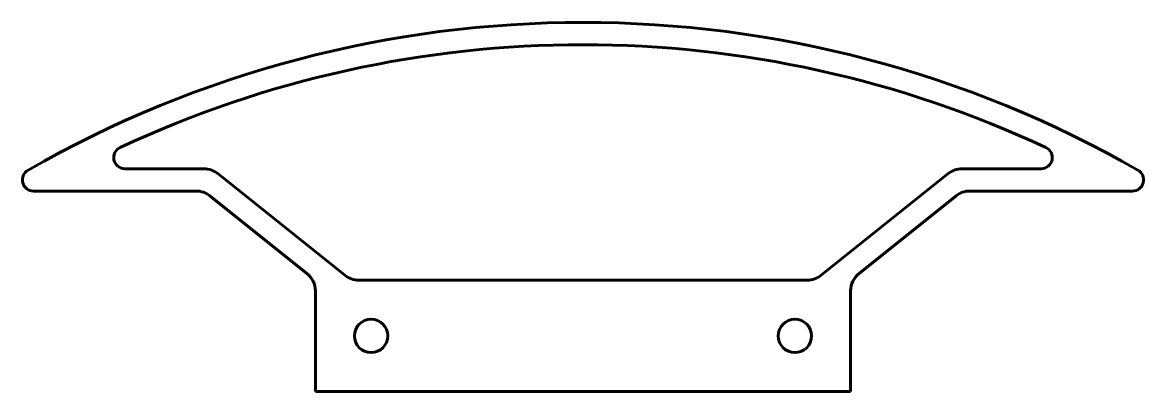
# Model space of a CAD drawing. Header units: millimetres. Extents: x -50 to 50, y -5 to 28.
import ezdxf

# ---------------------------------------------------------------- set-up
doc = ezdxf.new("R2010")
doc.units = ezdxf.units.MM
doc.linetypes.add('K5LT_BASIC', pattern=[0])

msp = doc.modelspace()

# ---------------------------------------------------------------- linework, layer by layer
at = {"color": 150, "linetype": 'K5LT_BASIC', "lineweight": 60, "true_color": 0x0080ff}
for p, q in [((-41.08, 15), (-34, 15)), ((-32.75, 14.56), (-21.35, 5.44)), ((32.75, 14.56), (21.35, 5.44)), ((41.08, 15), (34, 15)), ((-49.27, 13), (-49, 13)), ((-49, 13), (-34.7, 13)), ((-33.45, 12.56), (-24.75, 5.6)), ((33.45, 12.56), (24.75, 5.6)), ((34.7, 13), (49, 13)), ((49.27, 13), (49, 13)), ((-24, 4.04), (-24, -5)), ((-14, 5), (-20.1, 5)), ((-14, 5), (14, 5)), ((20.1, 5), (14, 5)), ((24, -5), (24, 4.04)), ((-24, -5), (-14, -5)), ((14, -5), (-14, -5)), ((14, -5), (24, -5))]:
    msp.add_line(p, q, dxfattribs=at)
for centre in [(-19, 0), (19, 0)]:
    msp.add_circle(centre, 1.5, dxfattribs=at)
for centre, radius, start, end in [((0, -71.87), 100, 60.1554, 119.8446), ((0, -71.87), 98, 64.9422, 115.0578), ((-41.08, 16), 1, 115.0578, 270), ((41.08, 16), 1, 270, 64.9422), ((-49.27, 14), 1, 119.8446, 270), ((-34, 13), 2, 51.3402, 90), ((34, 13), 2, 90, 128.6598), ((49.27, 14), 1, 270, 60.1554), ((-34.7, 11), 2, 51.3402, 90), ((34.7, 11), 2, 90, 128.6598), ((-26, 4.04), 2, 0, 51.3402), ((-20.1, 7), 2, 231.3402, 270), ((20.1, 7), 2, 270, 308.6598), ((26, 4.04), 2, 128.6598, 180)]:
    msp.add_arc(centre, radius, start, end, dxfattribs=at)

doc.saveas('drawing.dxf')
